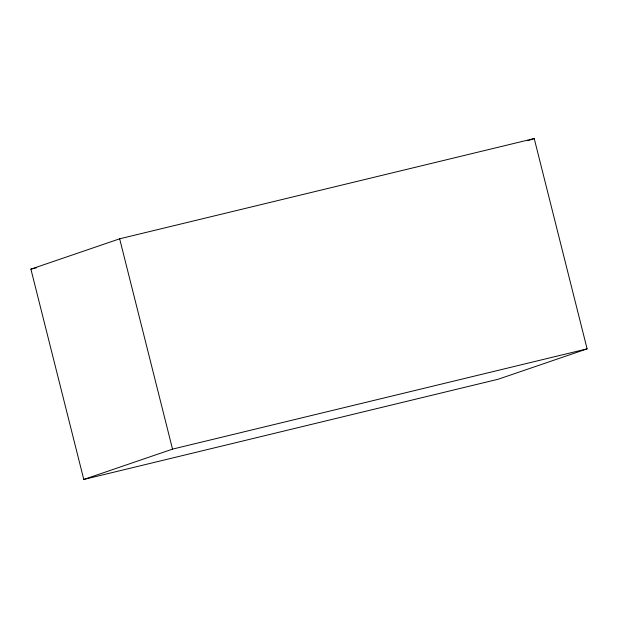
<?xml version="1.0" encoding="UTF-8"?>
<svg xmlns="http://www.w3.org/2000/svg" width="618" height="618" viewBox="0 0 618 618"><rect width="100%" height="100%" fill="white"/><g stroke="black" fill="none" stroke-linecap="round" stroke-linejoin="round"><path stroke-width="0.93" d="M30.9 269.147L119.653 238.811L534.222 138.54L587.1 348.853L498.347 379.189L83.778 479.46L30.9 269.147L36.524 267.787M527.888 140.703L534.222 138.54M83.778 479.46L172.53 449.124L587.1 348.853M119.653 238.811L172.53 449.124"/></g></svg>
